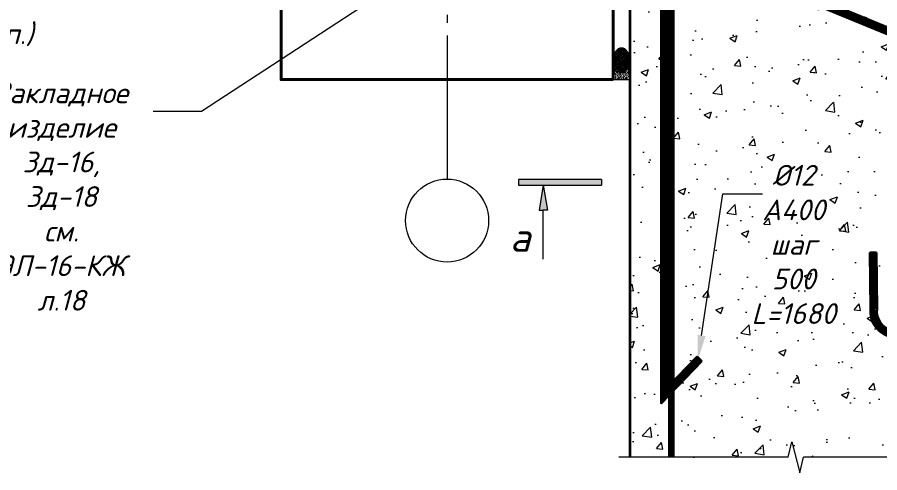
# Model space of a CAD drawing. Header units: millimetres. Extents: x -1807136 to 69844, y 23614 to 410608.
# Drawn here: x 17346 to 18384, y 25172 to 25721 of the extents above; entities that cross this region are included whole.
import ezdxf
from ezdxf import colors
from ezdxf.entities.mleader import LeaderData, LeaderLine
from ezdxf.enums import TextEntityAlignment as Align
from ezdxf.math import Vec2, Vec3

# ---------------------------------------------------------------- set-up
doc = ezdxf.new("R2010")
doc.units = ezdxf.units.MM
doc.linetypes.add('GOST2.303 5', pattern=[24, 20, -1.5, 1, -1.5])
doc.layers.get('0').update_dxf_attribs({"lineweight": 5})
doc.layers.add('#Hatch', color=7, linetype='Continuous', lineweight=5, true_color=0x525252)
doc.layers.add('#Арматура вид_2', color=7, linetype='Continuous', lineweight=35, true_color=0x616161)
for name, color, linetype, lineweight in [('#Арматура', 152, 'Continuous', 30), ('#Бетон разрез', 22, 'Continuous', 40), ('#Выноски', 7, 'Continuous', 15), ('#Газобетон', 152, 'Continuous', 35), ('#Границы штриховок', 7, 'Continuous', 20), ('#Оси', 7, 'Continuous', 9)]:
    doc.layers.add(name, color=color, linetype=linetype, lineweight=lineweight)
doc.styles.add('STEP PR', font='isocpeui.ttf')
pattern_1 = [(315, (-13598.9252, 45024.1905), (1.122532015, 1.122532015), []), (45, (-13598.9252, 45024.1905), (-1.122532015, 1.122532015), [])]
pattern_2 = [(307.5, (-13598.9252, 45027.4771), (2.44706619, 0.08000156), [0, -1.9304, 0, -2.159, 0, -2.06375]), (277.5, (-13598.9252, 45027.477), (3.5841255, -2.24761642), [0, -1.0414, 0, -1.7399, 0, -0.66675]), (237.5, (-13598.9252, 45029.0392), (0.00718592, -3.95496185), [0, -0.635, 0, -2.286, 0, -2.9845]), (227.5, (-13598.9252, 45029.0392), (1.11464662, -3.81778226), [0, -0.3175, 0, -1.4986, 0, -1.7145])]

# ---------------------------------------------------------------- blocks, each defined once
blk = doc.blocks.new('*U235')
at = {"ltscale": 100}
h = blk.add_hatch(color=256, dxfattribs=at)
h.dxf.hatch_style = 1
h.paths.add_polyline_path([(-335, 770), (-335, 700), (665, 700), (665, 770)])
h = blk.add_hatch(color=256, dxfattribs=at)
h.dxf.hatch_style = 1
h.paths.add_polyline_path([(-85, 400), (-35, 400), (15, 400), (-35, 700)])
at = {"linetype": 'Continuous', "ltscale": 100}
for p, q in [((-335, 770), (-335, 700)), ((665, 770), (-335, 770)), ((-335, 700), (665, 700)), ((-35, 700), (-85, 400)), ((-35, 700), (15, 400)), ((-85, 400), (-35, 400)), ((15, 400), (-35, 400))]:
    blk.add_line(p, q, dxfattribs=at)
blk.add_lwpolyline([(665, 770), (665, 700)], dxfattribs=at)
at = {"linetype": 'Continuous', "ltscale": 100, "extrusion": (-1, 1e-16, 0), "elevation": 35}
blk.add_lwpolyline([(190, 0), (-400, 0)], dxfattribs=at)
at = {"ltscale": 100, "style": 'STEP PR'}
blk.add_attdef('Nh', text='', height=350, dxfattribs=at).set_placement((-192, -102), align=Align.RIGHT)
blk = doc.blocks.new('*U237')
at = {"color": 0, "linetype": 'ByBlock', "lineweight": -2}
for p, q in [((13.583, 0), (13.896, 1.25)), ((13.896, 1.25), (14.521, -1.25)), ((13.583, 0), (0, 0)), ((14.521, -1.25), (14.833, 0)), ((28.417, 0), (14.833, 0))]:
    blk.add_line(p, q, dxfattribs=at)

msp = doc.modelspace()

# ---------------------------------------------------------------- hatches: boundary and pattern name
at = {"layer": '#Hatch'}
h = msp.add_hatch(dxfattribs=at)
h.set_pattern_fill('AR-CONC', color=256, scale=0.5)
h.paths.add_polyline_path([(18483.2, 26466.3), (17163.7, 26466.3), (17163.7, 26275.6), (17182.5, 26271), (17145, 26261.6), (17163.7, 26256.9), (17163.7, 26066.3), (18083.2, 26066.3), (18083.2, 25191), (18273.8, 25191), (18278.5, 25209.8), (18287.9, 25172.3), (18292.6, 25191), (18483.2, 25191)])
h = msp.add_hatch(dxfattribs=at)
h.set_pattern_fill('ANSI37', color=256, scale=0.5, angle=-90)
h.set_pattern_definition(pattern_1)
edge = h.paths.add_edge_path()
edge.add_ellipse((18073.2, 25669.7), major_axis=(0, 14.6), ratio=0.686145, start_angle=0, end_angle=360, ccw=False)
h = msp.add_hatch(dxfattribs=at)
h.set_pattern_fill('ANSI37', color=256, scale=0.5, angle=-90)
h.set_pattern_definition(pattern_1)
edge = h.paths.add_edge_path()
edge.add_ellipse((18073.2, 25669.7), major_axis=(0, 14.6), ratio=0.686145, start_angle=0, end_angle=360, ccw=False)
h = msp.add_hatch(dxfattribs=at)
h.set_pattern_fill('ANSI37', color=256, scale=0.5, angle=-90)
h.set_pattern_definition(pattern_1)
edge = h.paths.add_edge_path()
edge.add_ellipse((18073.2, 25669.7), major_axis=(0, 14.6), ratio=0.686145, start_angle=0, end_angle=360, ccw=False)
h = msp.add_hatch(dxfattribs=at)
h.set_pattern_fill('ANSI37', color=256, scale=0.5, angle=-90)
h.set_pattern_definition(pattern_1)
edge = h.paths.add_edge_path()
edge.add_ellipse((18073.2, 25669.7), major_axis=(0, 14.6), ratio=0.686145, start_angle=0, end_angle=360, ccw=False)
h = msp.add_hatch(dxfattribs=at)
h.set_pattern_fill('AR-SAND', color=256, scale=0.05, angle=-90)
h.set_pattern_definition(pattern_2)
edge = h.paths.add_edge_path()
edge.add_ellipse((18073.2, 25669.7), major_axis=(0, 14.6), ratio=0.686145, start_angle=90, end_angle=270)
edge.add_line((18083.2, 25669.7), (18083.2, 25646.3))
edge.add_line((18083.2, 25646.3), (18063.2, 25646.3))
edge.add_line((18063.2, 25646.3), (18063.2, 25669.7))
h = msp.add_hatch(dxfattribs=at)
h.set_pattern_fill('AR-SAND', color=256, scale=0.05, angle=-90)
h.set_pattern_definition(pattern_2)
edge = h.paths.add_edge_path()
edge.add_ellipse((18073.2, 25669.7), major_axis=(0, 14.6), ratio=0.686145, start_angle=90, end_angle=270)
edge.add_line((18083.2, 25669.7), (18083.2, 25646.3))
edge.add_line((18083.2, 25646.3), (18063.2, 25646.3))
edge.add_line((18063.2, 25646.3), (18063.2, 25669.7))
h = msp.add_hatch(dxfattribs=at)
h.set_pattern_fill('AR-SAND', color=256, scale=0.05, angle=-90)
h.set_pattern_definition(pattern_2)
edge = h.paths.add_edge_path()
edge.add_ellipse((18073.2, 25669.7), major_axis=(0, 14.6), ratio=0.686145, start_angle=90, end_angle=270)
edge.add_line((18083.2, 25669.7), (18083.2, 25646.3))
edge.add_line((18083.2, 25646.3), (18063.2, 25646.3))
edge.add_line((18063.2, 25646.3), (18063.2, 25669.7))
h = msp.add_hatch(dxfattribs=at)
h.set_pattern_fill('AR-SAND', color=256, scale=0.05, angle=-90)
h.set_pattern_definition(pattern_2)
edge = h.paths.add_edge_path()
edge.add_ellipse((18073.2, 25669.7), major_axis=(0, 14.6), ratio=0.686145, start_angle=90, end_angle=270)
edge.add_line((18083.2, 25669.7), (18083.2, 25646.3))
edge.add_line((18083.2, 25646.3), (18063.2, 25646.3))
edge.add_line((18063.2, 25646.3), (18063.2, 25669.7))

# ---------------------------------------------------------------- linework, layer by layer
at = {"layer": '#Арматура', "const_width": 8}
for points in [[(18133.2, 26449.7), (18133.2, 25191)], [(18133.2, 26449.7), (18133.2, 25191)], [(18133.2, 26449.7), (18133.2, 25191)], [(18133.2, 26414.6), (18133.2, 25191)]]:
    msp.add_lwpolyline(points, dxfattribs=at)
at = {"layer": '#Арматура'}
for points in [[(18380.2, 25437.8), (18381, 25369.1, 1.08333), (18429.2, 25369), (18429.2, 25682.2, 0.303932), (18425.5, 25687.7), (18071.9, 25833.3, -0.668407), (18071.9, 25859.2), (18425.5, 26004.9, 0.303932), (18429.2, 26010.4), (18429.2, 26319.3, 1.082825), (18381, 26319.3), (18381, 26246.2)], [(18380.2, 25437.8), (18381, 25369.1, 1.08333), (18429.2, 25369), (18429.2, 25682.2, 0.303932), (18425.5, 25687.7), (18071.9, 25833.3, -0.668407), (18071.9, 25859.2), (18425.5, 26004.9, 0.303932), (18429.2, 26010.4), (18429.2, 26319.3, 1.082825), (18381, 26319.3), (18381, 26246.2)], [(18380.2, 25437.8), (18381, 25369.1, 1.08333), (18429.2, 25369), (18429.2, 25682.2, 0.303932), (18425.5, 25687.7), (18071.9, 25833.3, -0.668407), (18071.9, 25859.2), (18425.5, 26004.9, 0.303932), (18429.2, 26010.4), (18429.2, 26319.3, 1.082825), (18381, 26319.3), (18381, 26246.2)], [(18380.2, 25437.8), (18381, 25369.1, 1.08333), (18429.2, 25369), (18429.2, 25682.2, 0.303932), (18425.5, 25687.7), (18071.9, 25833.3, -0.668407), (18071.9, 25859.2), (18425.5, 26004.9, 0.303932), (18429.2, 26010.4), (18429.2, 26319.3, 1.082825), (18381, 26319.3), (18381, 26246.2)], [(18372.2, 25437.7), (18373, 25369.3, 1.070978), (18437.2, 25369.3), (18437.2, 25682.2, 0.303932), (18428.6, 25695.1), (18074.9, 25840.7, -0.667749), (18074.9, 25851.8), (18428.6, 25997.5, 0.303932), (18437.2, 26010.4), (18437.2, 26319, 1.071381), (18373, 26319), (18373, 26246.2)], [(18372.2, 25437.7), (18373, 25369.3, 1.070978), (18437.2, 25369.3), (18437.2, 25682.2, 0.303932), (18428.6, 25695.1), (18074.9, 25840.7, -0.667749), (18074.9, 25851.8), (18428.6, 25997.5, 0.303932), (18437.2, 26010.4), (18437.2, 26319, 1.071381), (18373, 26319), (18373, 26246.2)], [(18372.2, 25437.7), (18373, 25369.3, 1.070978), (18437.2, 25369.3), (18437.2, 25682.2, 0.303932), (18428.6, 25695.1), (18074.9, 25840.7, -0.667749), (18074.9, 25851.8), (18428.6, 25997.5, 0.303932), (18437.2, 26010.4), (18437.2, 26319, 1.071381), (18373, 26319), (18373, 26246.2)], [(18372.2, 25437.7), (18373, 25369.3, 1.070978), (18437.2, 25369.3), (18437.2, 25682.2, 0.303932), (18428.6, 25695.1), (18074.9, 25840.7, -0.667749), (18074.9, 25851.8), (18428.6, 25997.5, 0.303932), (18437.2, 26010.4), (18437.2, 26319, 1.071381), (18373, 26319), (18373, 26246.2)], [(17318, 26138.5), (17270.5, 26104.3), (18105.2, 26104.3, -0.414214), (18121.2, 26088.3), (18121.2, 25255.8), (18170, 25306.9)], [(17322.6, 26132), (17295.3, 26112.3), (18105.2, 26112.3, -0.414214), (18129.2, 26088.3), (18129.2, 25275.8), (18164.3, 25312.5)]]:
    msp.add_lwpolyline(points, format="xyb", dxfattribs=at)
for points in [[(18380.2, 25437.8), (18372.2, 25437.7)], [(18164.3, 25312.5), (18170, 25306.9)]]:
    msp.add_lwpolyline(points, dxfattribs=at)
at = {"layer": '#Арматура вид_2', "const_width": 8}
for points in [[(18376.2, 25437.8), (18377, 25369.2, 1.076476), (18433.2, 25369.2), (18433.2, 25682.2, 0.303932), (18427, 25691.4), (18073.4, 25837, -0.668179), (18073.4, 25855.5), (18427, 26001.2, 0.303932), (18433.2, 26010.4), (18433.2, 26319.1, 1.076476), (18377, 26319.1), (18377, 26246.2)], [(18376.2, 25437.8), (18377, 25369.2, 1.076476), (18433.2, 25369.2), (18433.2, 25682.2, 0.303932), (18427, 25691.4), (18073.4, 25837, -0.668179), (18073.4, 25855.5), (18427, 26001.2, 0.303932), (18433.2, 26010.4), (18433.2, 26319.1, 1.076476), (18377, 26319.1), (18377, 26246.2)], [(18376.2, 25437.8), (18377, 25369.2, 1.076476), (18433.2, 25369.2), (18433.2, 25682.2, 0.303932), (18427, 25691.4), (18073.4, 25837, -0.668179), (18073.4, 25855.5), (18427, 26001.2, 0.303932), (18433.2, 26010.4), (18433.2, 26319.1, 1.076476), (18377, 26319.1), (18377, 26246.2)], [(18376.2, 25437.8), (18377, 25369.2, 1.076476), (18433.2, 25369.2), (18433.2, 25682.2, 0.303932), (18427, 25691.4), (18073.4, 25837, -0.668179), (18073.4, 25855.5), (18427, 26001.2, 0.303932), (18433.2, 26010.4), (18433.2, 26319.1, 1.076476), (18377, 26319.1), (18377, 26246.2)], [(17320.3, 26135.2), (17282.9, 26108.3), (18105.2, 26108.3, -0.414214), (18125.2, 26088.3), (18125.2, 25265.8), (18167.2, 25309.7)]]:
    msp.add_lwpolyline(points, format="xyb", dxfattribs=at)
at = {"layer": '#Бетон разрез'}
msp.add_lwpolyline([(18063.2, 25646.3), (18063.2, 26046.3), (17663.2, 26046.3), (17663.2, 25646.3), (18063.2, 25646.3)], dxfattribs=at)
at = {"layer": '#Газобетон'}
msp.add_lwpolyline([(18083.2, 26066.3), (18083.2, 25191)], dxfattribs=at)
msp.add_lwpolyline([(18083.2, 26066.3), (18083.2, 25191)], dxfattribs=at)
msp.add_lwpolyline([(18083.2, 26066.3), (18083.2, 25191)], dxfattribs=at)
msp.add_lwpolyline([(18083.2, 26066.3), (18083.2, 25191)], dxfattribs=at)
at = {"layer": '#Границы штриховок'}
msp.add_lwpolyline([(18063.2, 25646.3), (18083.2, 25646.3)], dxfattribs=at)
msp.add_lwpolyline([(18063.2, 25646.3), (18083.2, 25646.3)], dxfattribs=at)
msp.add_lwpolyline([(18063.2, 25646.3), (18083.2, 25646.3)], dxfattribs=at)
msp.add_lwpolyline([(18063.2, 25646.3), (18083.2, 25646.3)], dxfattribs=at)
at = {"layer": '#Границы штриховок', "extrusion": (0, 0, -1)}
msp.add_ellipse((18073.2, 25669.7), major_axis=(0, 14.6), ratio=0.686145, start_param=-1.570796, end_param=4.712389, dxfattribs=at)
msp.add_ellipse((18073.2, 25669.7), major_axis=(0, 14.6), ratio=0.686145, start_param=-1.570796, end_param=4.712389, dxfattribs=at)
msp.add_ellipse((18073.2, 25669.7), major_axis=(0, 14.6), ratio=0.686145, start_param=-1.570796, end_param=4.712389, dxfattribs=at)
msp.add_ellipse((18073.2, 25669.7), major_axis=(0, 14.6), ratio=0.686145, start_param=-1.570796, end_param=4.712389, dxfattribs=at)
at = {"layer": '#Оси', "linetype": 'GOST2.303 5', "ltscale": 10}
msp.add_lwpolyline([(17863.2, 26179.5), (17863.2, 25576.3), (17863.2, 25526.3)], dxfattribs=at)
at = {"layer": '#Оси', "linetype": 'Continuous', "ltscale": 100}
msp.add_circle((17863.2, 25476.3), 50, dxfattribs=at)
msp.add_lwpolyline([(18063.2, 25646.3), (18083.2, 25646.3)])
msp.add_lwpolyline([(18063.2, 25646.3), (18083.2, 25646.3)])
msp.add_lwpolyline([(18063.2, 25646.3), (18083.2, 25646.3)])
msp.add_lwpolyline([(18063.2, 25646.3), (18083.2, 25646.3)])

# ---------------------------------------------------------------- block references
at = {"xscale": 0.1, "yscale": 0.1, "zscale": 0.1}
msp.add_blockref('*U235', (17982.6, 25448.9), dxfattribs=at).add_auto_attribs({'Nh': 'а'})
at = {"xscale": -15, "yscale": -15, "zscale": -15, "rotation": 180}
msp.add_blockref('*U237', (18070.1, 25191), dxfattribs=at)

# ---------------------------------------------------------------- leaders
at = {"layer": '#Выноски'}
ml = msp.add_multileader_mtext('Standard', dxfattribs=at)
ml.set_content('{\\H0.83333x;Упругая прокладка\\P(гернит, вернит\\A1; и т.п.)\\H1.2x;           }', color=256, style='STEP PR')
ml.set_leader_properties(color=256, linetype='ByLayer', lineweight=-1)
ml.build(insert=Vec2(0, 0))
ml.multileader.update_dxf_attribs({"text_left_attachment_type": 6, "text_right_attachment_type": 6, "dogleg_length": 0, "arrow_head_size": 30, "scale": 0.1})
ctx = ml.context
ctx.base_point, ctx.scale, ctx.char_height, ctx.arrow_head_size, ctx.landing_gap_size, ctx.plane_origin = Vec3(17129.8, 25885), 0.1, 30, 30, 12.5, Vec3(19528.1, 25600.1)
ctx.left_attachment, ctx.right_attachment, ctx.text_align_type = 6, 6, 1
notes = []
notes.append((ctx, [(1, (1, 1, 0), (17539.5, 25885), (-1, 0), 0, [(1, [(17686.7, 26056.3)], 0, [])])]))
ctx.mtext.insert, ctx.mtext.rotation, ctx.mtext.width, ctx.mtext.defined_height, ctx.mtext.alignment, ctx.mtext.flow_direction = Vec3(17334.6, 25922.5), 6.283185, 440.245, 26.8, 2, 5
ml = msp.add_multileader_mtext('Standard', dxfattribs=at)
ml.set_content('{\\H0.83333x;Закладное изделие \\PЗд-16, Зд-18\\P см. ЭЛ-16-КЖ л.18\\A1;\\H1.2x;            }', color=256, style='STEP PR')
ml.set_leader_properties(color=256, linetype='ByLayer', lineweight=-1)
ml.build(insert=Vec2(0, 0))
ml.multileader.update_dxf_attribs({"text_left_attachment_type": 6, "text_right_attachment_type": 6, "dogleg_length": 0, "arrow_head_size": 30, "scale": 0.1})
ctx = ml.context
ctx.base_point, ctx.scale, ctx.char_height, ctx.arrow_head_size, ctx.landing_gap_size, ctx.plane_origin = Vec3(17229.9, 25607.8), 0.1, 30, 30, 12.5, Vec3(20095.6, 24982.1)
ctx.left_attachment, ctx.right_attachment, ctx.text_align_type = 6, 6, 1
notes.append((ctx, [(1, (1, 1, 0), (17567.5, 25607.8), (-1, 0), 0, [(1, [(17883.9, 25814.7)], 0, [])])]))
ctx.mtext.insert, ctx.mtext.rotation, ctx.mtext.width, ctx.mtext.defined_height, ctx.mtext.alignment, ctx.mtext.flow_direction = Vec3(17398.7, 25642.8), 6.283185, 454.168, 220, 2, 5
ml = msp.add_multileader_mtext('Standard', dxfattribs=at)
ml.set_content('{\\H0.83333x;%%C12 A400\\Pшаг 500\\P\\pq*;L=1680\\A1;\\H1.2x;            }', color=256, style='STEP PR')
ml.set_leader_properties(color=256, linetype='ByLayer', lineweight=-1)
ml.build(insert=Vec2(0, 0))
ml.multileader.update_dxf_attribs({"text_left_attachment_type": 6, "text_right_attachment_type": 6, "dogleg_length": 0, "arrow_head_size": 30, "scale": 0.1})
ctx = ml.context
ctx.base_point, ctx.scale, ctx.char_height, ctx.arrow_head_size, ctx.landing_gap_size, ctx.plane_origin = Vec3(18195.3, 25508.4), 0.1, 30, 30, 12.5, Vec3(20876, 24773.6)
ctx.left_attachment, ctx.right_attachment, ctx.text_align_type = 6, 6, 1
notes.append((ctx, [(0, (1, 1, 0), (18195.3, 25508.4), (1, 0), 0, [(1, [(18165.2, 25308.1)], 0, [])])]))
ctx.mtext.insert, ctx.mtext.rotation, ctx.mtext.width, ctx.mtext.defined_height, ctx.mtext.alignment, ctx.mtext.flow_direction = Vec3(18280.6, 25543.4), 6.283185, 349.221, 75.2, 2, 5
for ctx, leaders in notes:
    for number, flags, end, landing, length, lines in leaders:
        leader = LeaderData()
        leader.index, (leader.has_last_leader_line, leader.has_dogleg_vector, leader.attachment_direction) = number, flags
        leader.last_leader_point, leader.dogleg_vector, leader.dogleg_length = Vec3(end), Vec3(landing), length
        for number, points, colour, breaks in lines:
            line = LeaderLine()
            line.index, line.vertices, line.color, line.breaks = number, Vec3.list(points), colors.encode_raw_color(colour), breaks
            leader.lines.append(line)
        ctx.leaders.append(leader)

doc.saveas('drawing.dxf')
